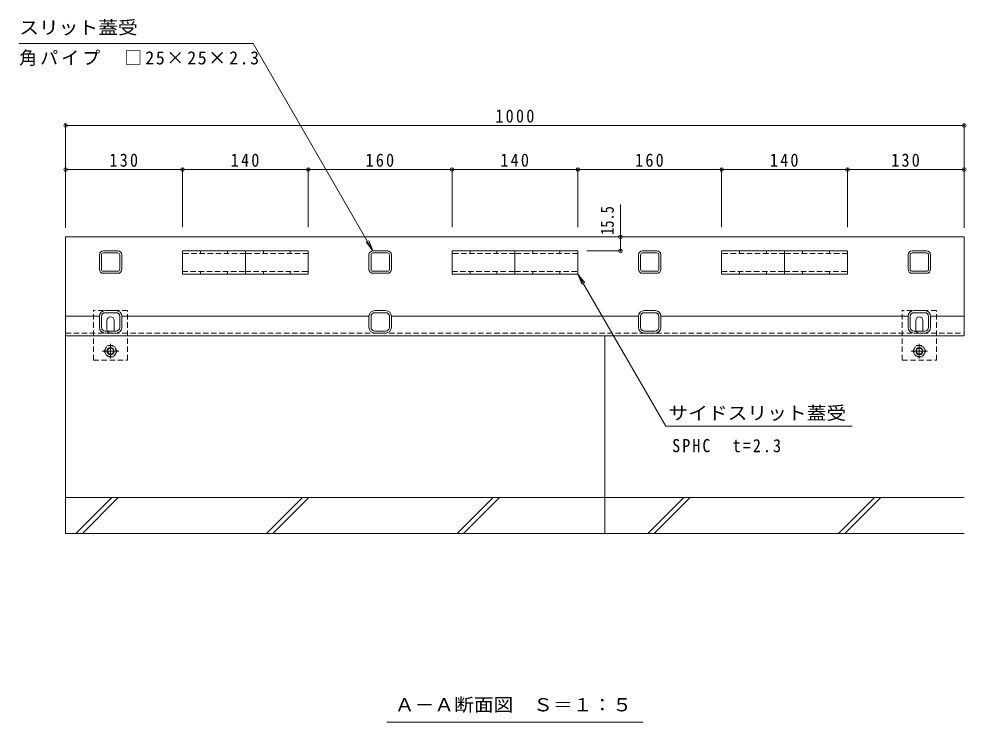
# Model space of a CAD drawing. Units: millimetres at full size, sheet at 1:5. Extents: x -1638 to 1950, y -1351 to 1333.
# Drawn here: x -1329 to -275, y -1139 to -356 of the extents above; entities that cross this region are included whole.
import ezdxf
from ezdxf.enums import TextEntityAlignment as Align

# ---------------------------------------------------------------- set-up
doc = ezdxf.new("R2010")
doc.units = ezdxf.units.MM
doc.header["$LTSCALE"] = 5
doc.header["$PDMODE"] = 32
doc.header["$PDSIZE"] = 4
doc.linetypes.add('CHAIN1', pattern=[8, 5, -1, 1, -1])
doc.linetypes.add('DASHED1', pattern=[1.8, 1.2, -0.6])
for name, color, linetype, lineweight in [('E-3_寸法', 4, 'Continuous', 5), ('E-4_文字', 7, 'Continuous', 5), ('E-5_建具', 7, 'Continuous', 5), ('E-8_ハッチ', 7, 'Continuous', 5), ('E-9_記号', 2, 'Continuous', 5), ('E-A_インテリア', 7, 'Continuous', 5), ('E-B_衛生陶器', 134, 'Continuous', 5), ('E-C_鉄骨', 5, 'DASHED1', 5), ('E-F_断熱材', 6, 'Continuous', 5)]:
    doc.layers.add(name, color=color, linetype=linetype, lineweight=lineweight)
doc.styles.add('ＭＳ ゴシック', font='')
doc.styles.get('ＭＳ ゴシック').set_extended_font_data('MS Gothic')

msp = doc.modelspace()

# ---------------------------------------------------------------- linework, layer by layer
at = {"layer": 'E-3_寸法'}
for p, q in [((-276.682, -598.862), (-276.682, -708.862)), ((-1239.182, -686.862), (-1276.682, -686.862)), ((-939.182, -686.862), (-1214.182, -686.862)), ((-639.182, -686.862), (-914.182, -686.862)), ((-339.182, -686.862), (-614.182, -686.862)), ((-276.682, -686.862), (-314.182, -686.862)), ((-1276.682, -708.862), (-276.682, -708.862))]:
    msp.add_line(p, q, dxfattribs=at)
at = {"layer": 'E-3_寸法', "linetype": 'DASHED1'}
msp.add_line((-1276.682, -705.862), (-276.682, -705.862), dxfattribs=at)
at = {"layer": 'E-3_寸法'}
msp.add_lwpolyline([(-276.682, -598.862), (-1276.682, -598.862), (-1276.682, -708.862)], dxfattribs=at)
at = {"layer": 'E-4_文字'}
for p, q in [((-1276.682, -473.37), (-1276.682, -588.862)), ((-276.682, -473.37), (-276.682, -588.862)), ((-1276.682, -474.87), (-276.682, -474.87)), ((-1276.682, -522.45), (-1276.682, -588.862)), ((-1276.682, -523.95), (-1146.682, -523.95)), ((-1146.682, -522.45), (-1146.682, -588.01)), ((-1146.682, -523.95), (-1006.682, -523.95)), ((-1006.682, -522.45), (-1006.682, -588.01)), ((-1006.682, -523.95), (-846.682, -523.95)), ((-846.682, -522.45), (-846.682, -588.01)), ((-846.682, -523.95), (-706.682, -523.95)), ((-706.682, -522.45), (-706.682, -588.01)), ((-706.682, -523.95), (-546.682, -523.95)), ((-546.682, -522.45), (-546.682, -588.01)), ((-546.682, -523.95), (-406.682, -523.95)), ((-406.682, -522.45), (-406.682, -588.01)), ((-406.682, -523.95), (-276.682, -523.95)), ((-276.682, -522.45), (-276.682, -588.862)), ((-659.274, -598.862), (-659.274, -562.9)), ((-659.274, -614.362), (-659.274, -598.862)), ((-657.774, -614.362), (-696.682, -614.362))]:
    msp.add_line(p, q, dxfattribs=at)
for p in [(-1276.682, -474.87), (-276.682, -474.87), (-1276.682, -523.95), (-1146.682, -523.95), (-1006.682, -523.95), (-846.682, -523.95), (-706.682, -523.95), (-546.682, -523.95), (-406.682, -523.95), (-276.682, -523.95), (-659.274, -598.862), (-659.274, -614.362)]:
    msp.add_point(p, dxfattribs=at)
at = {"layer": 'E-5_建具'}
for p, q in [((-1067.877, -383.663), (-1328.667, -383.663)), ((-934.682, -614.362), (-1067.877, -383.663)), ((-934.682, -614.362), (-942.292, -604.445)), ((-934.682, -614.362), (-939.466, -602.814)), ((-706.681, -640.162), (-608.861, -809.504)), ((-706.681, -640.162), (-701.898, -651.711)), ((-706.681, -640.162), (-699.072, -650.079)), ((-401.517, -809.504), (-608.861, -809.504)), ((-919.432, -1138.52), (-633.932, -1138.52))]:
    msp.add_line(p, q, dxfattribs=at)
at = {"layer": 'E-8_ハッチ', "linetype": 'DASHED1'}
for p, q in [((-1245.682, -735.862), (-1245.682, -680.862)), ((-1207.682, -680.862), (-1245.682, -680.862)), ((-1207.682, -735.862), (-1207.682, -680.862)), ((-307.682, -680.862), (-345.682, -680.862)), ((-345.682, -735.862), (-345.682, -680.862)), ((-307.682, -735.862), (-307.682, -680.862)), ((-1245.682, -735.862), (-1207.682, -735.862)), ((-345.682, -735.862), (-307.682, -735.862))]:
    msp.add_line(p, q, dxfattribs=at)
at = {"layer": 'E-8_ハッチ'}
for p, q in [((-1230.682, -701.862), (-1230.682, -691.862)), ((-1222.682, -701.862), (-1222.682, -691.862)), ((-330.682, -701.862), (-330.682, -691.862)), ((-322.682, -701.862), (-322.682, -691.862))]:
    msp.add_line(p, q, dxfattribs=at)
for centre, start, end in [((-1226.682, -691.862), 0, 180), ((-326.682, -691.862), 0, 180), ((-1226.682, -701.862), 180, 205.15066), ((-1226.682, -701.862), 334.84934, 360), ((-326.682, -701.862), 180, 205.15066), ((-326.682, -701.862), 334.84934, 360)]:
    msp.add_arc(centre, 4, start, end, dxfattribs=at)
at = {"layer": 'E-8_ハッチ', "linetype": 'DASHED1'}
for centre in [(-1226.682, -701.862), (-326.682, -701.862)]:
    msp.add_arc(centre, 4, 205.15066, 334.84934, dxfattribs=at)
at = {"layer": 'E-9_記号', "linetype": 'CHAIN1'}
for p, q in [((-1217.482, -725.862), (-1235.882, -725.862)), ((-1226.682, -717.636), (-1226.682, -734.088)), ((-317.482, -725.862), (-335.882, -725.862)), ((-326.682, -717.636), (-326.682, -734.088))]:
    msp.add_line(p, q, dxfattribs=at)
at = {"layer": 'E-9_記号', "linetype": 'DASHED1'}
for p, q in [((-1233.882, -725.862), (-1230.288, -719.636)), ((-1233.882, -725.862), (-1230.288, -732.088)), ((-1230.288, -719.636), (-1223.077, -719.636)), ((-1219.482, -725.862), (-1223.077, -719.636)), ((-1219.482, -725.862), (-1223.077, -732.088)), ((-333.882, -725.862), (-330.288, -719.636)), ((-333.882, -725.862), (-330.288, -732.088)), ((-330.288, -719.636), (-323.077, -719.636)), ((-319.482, -725.862), (-323.077, -719.636)), ((-319.482, -725.862), (-323.077, -732.088)), ((-1223.077, -732.088), (-1230.288, -732.088)), ((-323.077, -732.088), (-330.288, -732.088))]:
    msp.add_line(p, q, dxfattribs=at)
for centre in [(-1226.682, -725.862), (-326.682, -725.862)]:
    msp.add_circle(centre, 6.226, dxfattribs=at)
at = {"layer": 'E-9_記号'}
for centre, radius in [((-1226.682, -725.862), 4), ((-1226.682, -725.862), 3.323), ((-326.682, -725.862), 4), ((-326.682, -725.862), 3.323)]:
    msp.add_circle(centre, radius, dxfattribs=at)
at = {"layer": 'E-A_インテリア'}
for p, q in [((-1239.182, -634.862), (-1239.182, -618.862)), ((-1236.882, -634.862), (-1236.882, -618.862)), ((-1218.682, -614.362), (-1234.682, -614.362)), ((-1218.682, -616.662), (-1234.682, -616.662)), ((-1216.482, -634.862), (-1216.482, -618.862)), ((-1214.182, -634.862), (-1214.182, -618.862)), ((-939.182, -634.862), (-939.182, -618.862)), ((-936.882, -634.862), (-936.882, -618.862)), ((-918.682, -614.362), (-934.682, -614.362)), ((-918.682, -616.662), (-934.682, -616.662)), ((-916.482, -634.862), (-916.482, -618.862)), ((-914.182, -634.862), (-914.182, -618.862)), ((-639.182, -634.862), (-639.182, -618.862)), ((-636.882, -634.862), (-636.882, -618.862)), ((-618.682, -614.362), (-634.682, -614.362)), ((-618.682, -616.662), (-634.682, -616.662)), ((-616.482, -634.862), (-616.482, -618.862)), ((-614.182, -634.862), (-614.182, -618.862)), ((-339.182, -634.862), (-339.182, -618.862)), ((-336.882, -634.862), (-336.882, -618.862)), ((-318.682, -614.362), (-334.682, -614.362)), ((-318.682, -616.662), (-334.682, -616.662)), ((-316.482, -634.862), (-316.482, -618.862)), ((-314.182, -634.862), (-314.182, -618.862)), ((-1234.682, -637.062), (-1218.682, -637.062)), ((-1234.682, -639.362), (-1218.682, -639.362)), ((-1233.682, -639.362), (-1217.682, -639.362)), ((-934.682, -637.062), (-918.682, -637.062)), ((-934.682, -639.362), (-918.682, -639.362)), ((-634.682, -637.062), (-618.682, -637.062)), ((-634.682, -639.362), (-618.682, -639.362)), ((-334.682, -637.062), (-318.682, -637.062)), ((-334.682, -639.362), (-318.682, -639.362))]:
    msp.add_line(p, q, dxfattribs=at)
for centre, radius, start, end in [((-1234.682, -618.862), 4.5, 90, 180), ((-1234.682, -618.862), 2.2, 90, 180), ((-1218.682, -618.862), 4.5, 0, 90), ((-1218.682, -618.862), 2.2, 0, 90), ((-934.682, -618.862), 4.5, 90, 180), ((-934.682, -618.862), 2.2, 90, 180), ((-918.682, -618.862), 4.5, 0, 90), ((-918.682, -618.862), 2.2, 0, 90), ((-634.682, -618.862), 4.5, 90, 180), ((-634.682, -618.862), 2.2, 90, 180), ((-618.682, -618.862), 4.5, 0, 90), ((-618.682, -618.862), 2.2, 0, 90), ((-334.682, -618.862), 4.5, 90, 180), ((-334.682, -618.862), 2.2, 90, 180), ((-318.682, -618.862), 4.5, 0, 90), ((-318.682, -618.862), 2.2, 0, 90), ((-1234.682, -634.862), 4.5, 180, 270), ((-1234.682, -634.862), 2.2, 180, 270), ((-1218.682, -634.862), 4.5, 270, 0), ((-1218.682, -634.862), 2.2, 270, 0), ((-934.682, -634.862), 4.5, 180, 270), ((-934.682, -634.862), 2.2, 180, 270), ((-918.682, -634.862), 4.5, 270, 0), ((-918.682, -634.862), 2.2, 270, 0), ((-634.682, -634.862), 4.5, 180, 270), ((-634.682, -634.862), 2.2, 180, 270), ((-618.682, -634.862), 4.5, 270, 0), ((-618.682, -634.862), 2.2, 270, 0), ((-334.682, -634.862), 4.5, 180, 270), ((-334.682, -634.862), 2.2, 180, 270), ((-318.682, -634.862), 4.5, 270, 0), ((-318.682, -634.862), 2.2, 270, 0)]:
    msp.add_arc(centre, radius, start, end, dxfattribs=at)
at = {"layer": 'E-B_衛生陶器'}
for p, q in [((-1220.582, -680.862), (-1232.782, -680.862)), ((-1220.582, -683.162), (-1232.782, -683.162)), ((-920.582, -680.862), (-932.782, -680.862)), ((-920.582, -683.162), (-932.782, -683.162)), ((-620.582, -680.862), (-632.782, -680.862)), ((-620.582, -683.162), (-632.782, -683.162)), ((-320.582, -680.862), (-332.782, -680.862)), ((-320.582, -683.162), (-332.782, -683.162)), ((-1239.182, -699.462), (-1239.182, -687.262)), ((-1236.882, -699.462), (-1236.882, -687.262)), ((-1216.482, -687.262), (-1216.482, -699.462)), ((-1214.182, -687.262), (-1214.182, -699.462)), ((-939.182, -699.462), (-939.182, -687.262)), ((-936.882, -699.462), (-936.882, -687.262)), ((-916.482, -687.262), (-916.482, -699.462)), ((-914.182, -687.262), (-914.182, -699.462)), ((-639.182, -699.462), (-639.182, -687.262)), ((-636.882, -699.462), (-636.882, -687.262)), ((-616.482, -687.262), (-616.482, -699.462)), ((-614.182, -687.262), (-614.182, -699.462)), ((-339.182, -699.462), (-339.182, -687.262)), ((-336.882, -699.462), (-336.882, -687.262)), ((-316.482, -687.262), (-316.482, -699.462)), ((-314.182, -687.262), (-314.182, -699.462)), ((-1220.582, -703.562), (-1232.782, -703.562)), ((-1220.582, -705.862), (-1232.782, -705.862)), ((-920.582, -703.562), (-932.782, -703.562)), ((-920.582, -705.862), (-932.782, -705.862)), ((-620.582, -703.562), (-632.782, -703.562)), ((-620.582, -705.862), (-632.782, -705.862)), ((-320.582, -703.562), (-332.782, -703.562)), ((-320.582, -705.862), (-332.782, -705.862))]:
    msp.add_line(p, q, dxfattribs=at)
for centre, radius, start, end in [((-1232.782, -687.262), 6.4, 90, 180), ((-1232.782, -687.262), 4.1, 90, 180), ((-1220.582, -687.262), 6.4, 0, 90), ((-1220.582, -687.262), 4.1, 0, 90), ((-932.782, -687.262), 6.4, 90, 180), ((-932.782, -687.262), 4.1, 90, 180), ((-920.582, -687.262), 6.4, 0, 90), ((-920.582, -687.262), 4.1, 0, 90), ((-632.782, -687.262), 6.4, 90, 180), ((-632.782, -687.262), 4.1, 90, 180), ((-620.582, -687.262), 6.4, 0, 90), ((-620.582, -687.262), 4.1, 0, 90), ((-332.782, -687.262), 6.4, 90, 180), ((-332.782, -687.262), 4.1, 90, 180), ((-320.582, -687.262), 6.4, 0, 90), ((-320.582, -687.262), 4.1, 0, 90), ((-1232.782, -699.462), 6.4, 180, 270), ((-1232.782, -699.462), 4.1, 180, 270), ((-1220.582, -699.462), 4.1, 270, 0), ((-1220.582, -699.462), 6.4, 270, 0), ((-932.782, -699.462), 6.4, 180, 270), ((-932.782, -699.462), 4.1, 180, 270), ((-920.582, -699.462), 4.1, 270, 0), ((-920.582, -699.462), 6.4, 270, 0), ((-632.782, -699.462), 6.4, 180, 270), ((-632.782, -699.462), 4.1, 180, 270), ((-620.582, -699.462), 4.1, 270, 0), ((-620.582, -699.462), 6.4, 270, 0), ((-332.782, -699.462), 6.4, 180, 270), ((-332.782, -699.462), 4.1, 180, 270), ((-320.582, -699.462), 4.1, 270, 0), ((-320.582, -699.462), 6.4, 270, 0)]:
    msp.add_arc(centre, radius, start, end, dxfattribs=at)
at = {"layer": 'E-C_鉄骨', "linetype": 'Continuous'}
for p, q in [((-1076.683, -614.362), (-1146.684, -614.362)), ((-1146.683, -614.362), (-1146.683, -640.162)), ((-1076.683, -614.362), (-1076.683, -640.162)), ((-1006.682, -614.362), (-1076.683, -614.362)), ((-1006.682, -614.362), (-1006.682, -640.162)), ((-846.682, -614.362), (-846.682, -640.162)), ((-776.682, -614.362), (-846.682, -614.362)), ((-776.682, -614.362), (-776.682, -640.162)), ((-706.681, -614.362), (-776.682, -614.362)), ((-706.681, -614.362), (-706.681, -640.162)), ((-476.682, -614.362), (-546.683, -614.362)), ((-546.682, -614.362), (-546.682, -640.162)), ((-476.682, -614.362), (-476.682, -640.162)), ((-406.682, -614.362), (-476.682, -614.362)), ((-406.682, -614.362), (-406.682, -640.162)), ((-1076.683, -640.162), (-1146.683, -640.162)), ((-1006.682, -640.162), (-1076.683, -640.162)), ((-776.682, -640.162), (-846.682, -640.162)), ((-706.681, -640.162), (-776.681, -640.162)), ((-476.682, -640.162), (-546.682, -640.162)), ((-406.682, -640.162), (-476.682, -640.162))]:
    msp.add_line(p, q, dxfattribs=at)
at = {"layer": 'E-C_鉄骨'}
for p, q in [((-1076.683, -617.362), (-1146.684, -617.362)), ((-1126.683, -614.362), (-1126.683, -617.362)), ((-1096.683, -614.362), (-1096.683, -617.362)), ((-1006.682, -617.362), (-1076.683, -617.362)), ((-1056.683, -614.362), (-1056.683, -617.362)), ((-1026.683, -614.362), (-1026.683, -617.362)), ((-776.682, -617.362), (-846.682, -617.362)), ((-826.682, -614.362), (-826.682, -617.362)), ((-796.682, -614.362), (-796.682, -617.362)), ((-706.681, -617.362), (-776.682, -617.362)), ((-756.681, -614.362), (-756.681, -617.362)), ((-726.681, -614.362), (-726.681, -617.362)), ((-476.682, -617.362), (-546.683, -617.362)), ((-526.682, -614.362), (-526.682, -617.362)), ((-496.682, -614.362), (-496.682, -617.362)), ((-406.682, -617.362), (-476.682, -617.362)), ((-456.682, -614.362), (-456.682, -617.362)), ((-426.682, -614.362), (-426.682, -617.362)), ((-1146.684, -637.162), (-1076.683, -637.162)), ((-1126.683, -640.162), (-1126.683, -637.162)), ((-1096.683, -640.162), (-1096.683, -637.162)), ((-1076.683, -637.162), (-1006.682, -637.162)), ((-1056.683, -640.162), (-1056.683, -637.162)), ((-1026.683, -640.162), (-1026.683, -637.162)), ((-846.682, -637.162), (-776.682, -637.162)), ((-826.682, -640.162), (-826.682, -637.162)), ((-796.682, -640.162), (-796.682, -637.162)), ((-776.682, -637.162), (-706.681, -637.162)), ((-756.681, -640.162), (-756.681, -637.162)), ((-726.681, -640.162), (-726.681, -637.162)), ((-546.683, -637.162), (-476.682, -637.162)), ((-526.682, -640.162), (-526.682, -637.162)), ((-496.682, -640.162), (-496.682, -637.162)), ((-476.682, -637.162), (-406.682, -637.162)), ((-456.682, -640.162), (-456.682, -637.162)), ((-426.682, -640.162), (-426.682, -637.162))]:
    msp.add_line(p, q, dxfattribs=at)
at = {"layer": 'E-F_断熱材'}
for p, q in [((-1276.682, -708.862), (-1276.682, -928.862)), ((-676.682, -708.862), (-676.682, -928.862)), ((-276.682, -888.862), (-1276.682, -888.862)), ((-1265.194, -928.862), (-1225.194, -888.862)), ((-1258.123, -928.862), (-1218.123, -888.862)), ((-1053.062, -928.862), (-1013.062, -888.862)), ((-1045.991, -928.862), (-1005.991, -888.862)), ((-840.93, -928.862), (-800.93, -888.862)), ((-833.859, -928.862), (-793.859, -888.862)), ((-628.798, -928.862), (-588.798, -888.862)), ((-621.727, -928.862), (-581.727, -888.862)), ((-416.666, -928.862), (-376.666, -888.862)), ((-409.595, -928.862), (-369.595, -888.862)), ((-615.099, -928.862), (-1276.682, -928.862)), ((-615.099, -928.862), (-276.682, -928.862))]:
    msp.add_line(p, q, dxfattribs=at)

# ---------------------------------------------------------------- texts
at = {"layer": 'E-4_文字', "color": 2, "style": 'ＭＳ ゴシック', "width": 0.8}
msp.add_text('15.5', height=14.66, rotation=90, dxfattribs=at).set_placement((-662.274, -596.599), align=Align.BOTTOM_LEFT)
at = {"layer": 'E-4_文字', "color": 2, "char_height": 14.66, "attachment_point": 7, "style": 'ＭＳ ゴシック'}
for s, insert in [('\\T1.28;\\W0.9;1000', (-798.557, -471.87)), ('\\T1.27;\\W0.9;130', (-1227.932, -520.95)), ('\\T1.27;\\W0.9;140', (-1092.932, -520.95)), ('\\T1.27;\\W0.9;160', (-942.932, -520.95)), ('\\T1.27;\\W0.9;140', (-792.932, -520.95)), ('\\T1.27;\\W0.9;160', (-642.932, -520.95)), ('\\T1.27;\\W0.9;140', (-492.932, -520.95)), ('\\T1.27;\\W0.9;130', (-357.932, -520.95))]:
    msp.add_mtext(s, dxfattribs=dict(at, insert=insert))
at = {"layer": 'E-5_建具', "color": 2, "style": 'ＭＳ ゴシック', "width": 1.1}
for s, p in [('スリット蓋受', (-1328.449, -377.663)), ('サイドスリット蓋受', (-606.018, -806.504)), ('Ａ－Ａ断面図\u3000Ｓ＝１：５', (-910.432, -1131.02))]:
    msp.add_text(s, height=14.66, dxfattribs=at).set_placement(p, align=Align.BOTTOM_LEFT)
at = {"layer": 'E-5_建具', "color": 2, "char_height": 14.66, "attachment_point": 7, "style": 'ＭＳ ゴシック'}
for s, insert in [('\\T1.17;角パイプ\u3000□25×25×2.3', (-1328.449, -408.663)), ('\\T1.25;\\W0.9;SPHC\u3000t=2.3', (-601.748, -838.568))]:
    msp.add_mtext(s, dxfattribs=dict(at, insert=insert))

doc.saveas('drawing.dxf')
